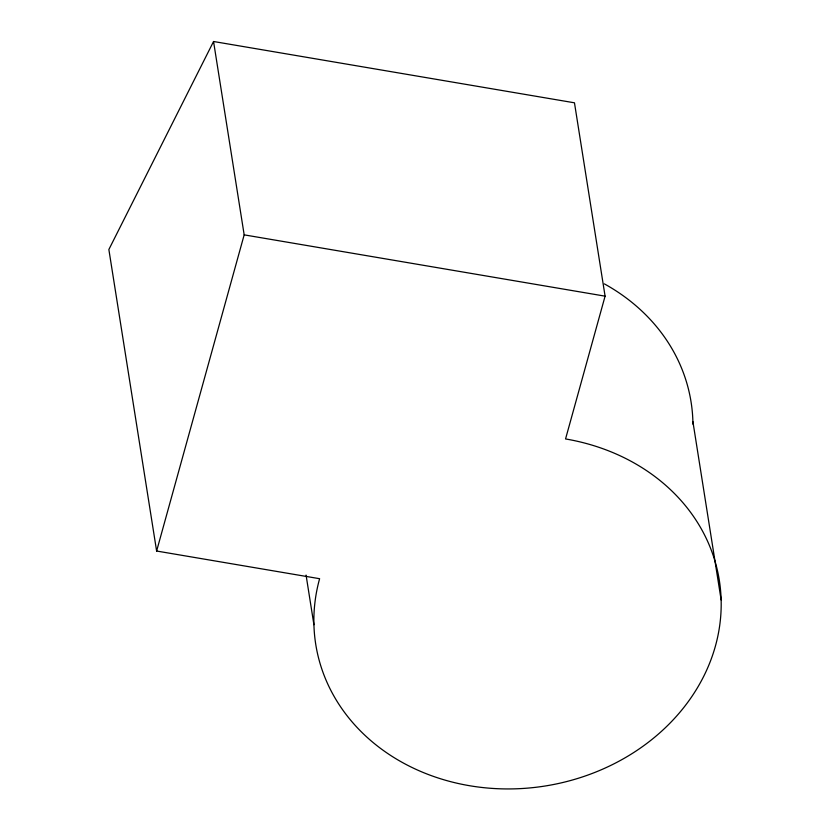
<?xml version="1.0" encoding="UTF-8"?>
<svg xmlns="http://www.w3.org/2000/svg" width="830" height="830" viewBox="0 0 830 830"><rect width="100%" height="100%" fill="white"/><g stroke="black" fill="none" stroke-linecap="round" stroke-linejoin="round"><path stroke-width="1.25" d="M156.621 551.027L244.176 234.859L213.549 41.5L574.464 102.806L605.091 296.165L565.552 438.946A204.315 175.856 -9 0 1 715.45 645.948A204.315 175.856 -9 0 1 469.51 785.709A204.315 175.856 -9 0 1 319.612 578.707L156.621 551.027L108.865 249.519L213.549 41.5M244.176 234.859L605.091 296.165M692.905 421.671L721.135 599.924M306.062 575.076L313.927 624.731M604.354 283.87A204.315 175.856 -9 0 1 692.946 424.213"/></g></svg>
